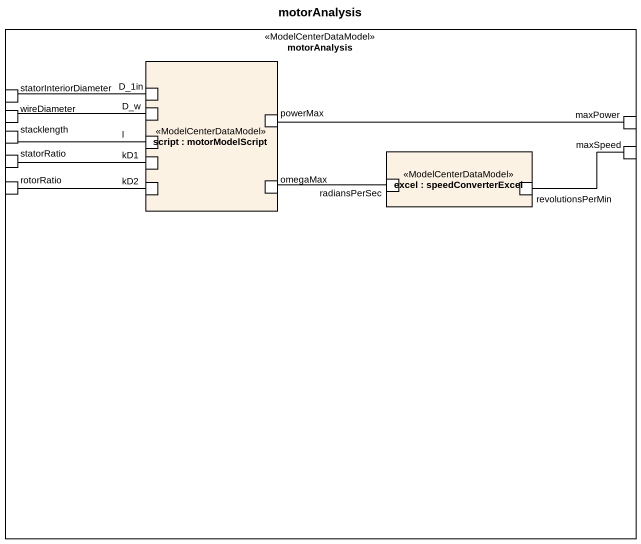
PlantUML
@startuml
title motorAnalysis
rectangle motorAnalysis <<ModelCenterDataModel>> {
  rectangle "script : motorModelScript" as script <<ModelCenterDataModel>> {
    port D_1in
    port D_w
    port powerMax
    port l
    port kD1
    port kD2
    port omegaMax
  }
  port statorInteriorDiameter
  port wireDiameter
  port maxPower
  port stacklength
  port statorRatio
  rectangle "excel : speedConverterExcel" as excel <<ModelCenterDataModel>> {
    port radiansPerSec
    port revolutionsPerMin
  }
  port maxSpeed
  port rotorRatio
}
statorInteriorDiameter -right- D_1in
wireDiameter -right- D_w
powerMax -right- maxPower
stacklength -right- l
statorRatio -right- kD1
rotorRatio -right- kD2
omegaMax -right- radiansPerSec
revolutionsPerMin -right- maxSpeed
@enduml
